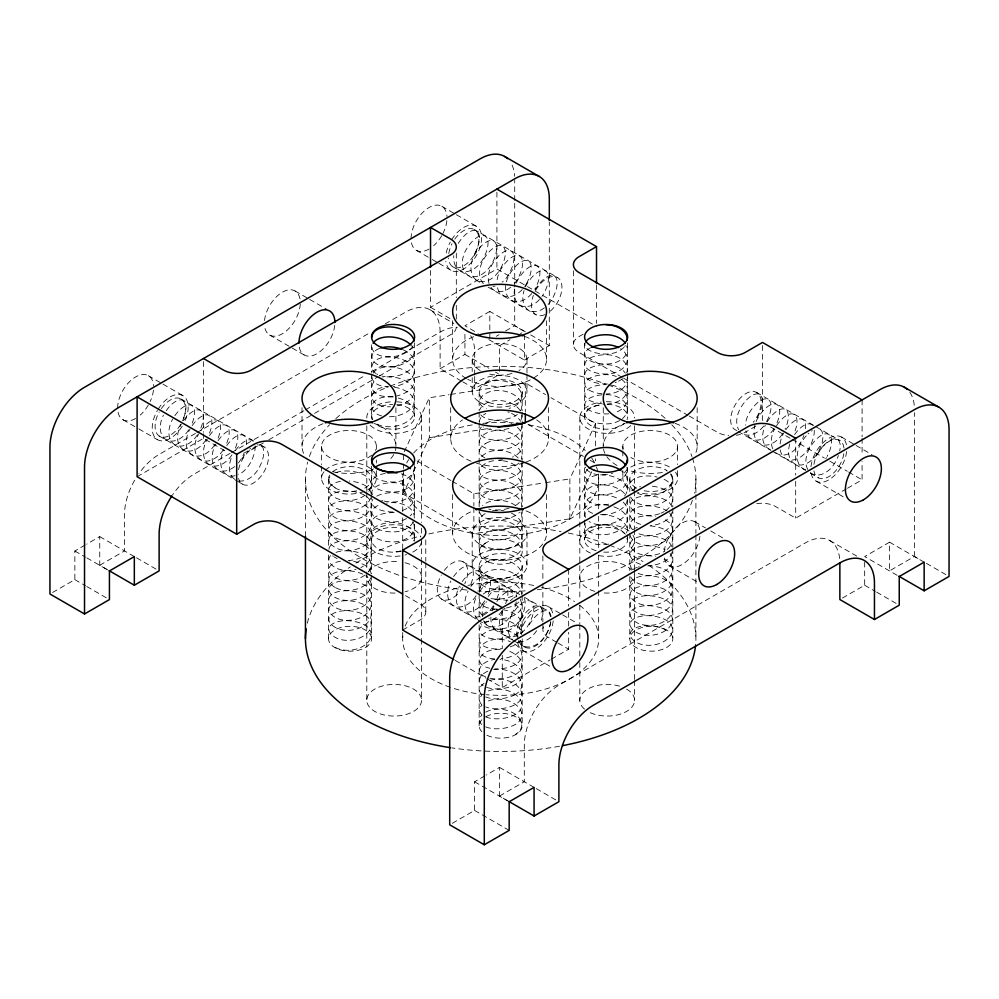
<?xml version="1.0" encoding="UTF-8"?>
<svg xmlns="http://www.w3.org/2000/svg" width="999" height="999" viewBox="0 0 999 999"><rect width="100%" height="100%" fill="white"/><g stroke="black" fill="none" stroke-linecap="round" stroke-linejoin="round"><path stroke-width="0.75" stroke-dasharray="5 3.75" d="M52.572 592.494L74.85 579.632L74.85 550.986L85.327 544.93M107.73 569.867L99.75 565.259L99.75 536.613L86.638 544.18M461.388 381.031L440.109 368.743L440.109 332.118A48.901 28.234 -60 0 0 405.532 312.15L385.339 323.813M440.109 368.743L464.922 354.42L464.922 333.316M452.322 823.288L474.6 810.426L474.6 781.78L485.089 775.724M474.687 374.975L474.687 352.085A48.901 28.234 -60 0 0 470.054 334.79M489.822 338.536L489.822 311.401L524.4 331.368L520.467 333.641M507.48 800.661L499.5 796.053L499.5 767.407L486.401 774.974M499.5 371.378L499.5 345.741L509.989 339.685M525.362 331.818L514.71 325.674L514.71 288.574M514.71 287.025L514.71 202.023M514.71 200.474L514.71 180.382M488.861 339.598L524.4 360.015L524.4 334.378M524.4 360.015L549.3 345.642L549.3 221.99M842.482 598.026L864.672 585.214L864.672 559.59M924.15 562.162L889.572 542.195L889.572 570.841L914.472 556.468L921.115 560.302M914.472 556.468L914.472 412.724M404.233 451.798L429.32 397.752L449.125 394.692M591.733 471.715L569.867 518.831L473.876 533.678L403.596 493.106L429.32 437.687L429.32 397.752M569.867 518.831L569.867 478.908L595.591 423.476L550.998 397.727M195.492 433.416L159.128 454.408A48.901 28.234 -60 0 0 138.811 473.763M196.828 432.642L369.18 333.142M137.1 476.71L203.496 438.386L223.551 449.962A19.568 11.289 0 0 0 227.597 451.76M430.532 270.442L430.532 307.305L496.915 268.968L596.515 326.473M230.07 453.384L193.719 474.375A48.901 28.234 -60 0 0 172.665 494.78M231.418 452.609L304.121 410.626M305.469 409.852L366.059 374.875M371.441 371.765L440.109 332.118A48.901 28.234 -60 0 1 457.405 327.485M489.822 311.401L464.922 325.774L478.221 333.454M263.336 442.957L251.211 449.962A19.568 11.289 0 0 1 244.867 452.41M268.731 439.847L313.174 414.185M314.523 413.411L377.834 376.848M379.183 376.074L452.272 333.741A19.568 11.289 0 0 0 456.143 325.399M99.75 565.259L124.55 550.936L124.55 514.298A48.901 28.234 -60 0 1 135.989 478.022M496.366 336.263L498.988 334.752M505.544 330.969L514.71 325.674M462.724 381.805L474.687 388.711L499.5 374.388L495.504 372.09M583.141 334.19L579.133 336.501A19.568 11.289 0 0 0 579.133 352.472L622.102 377.285M402.672 630.044L420.055 620.017A19.568 11.289 0 0 0 420.055 604.033L403.933 594.73M755.818 426.161L745.117 432.342A19.568 11.289 0 0 1 736.35 435.264M487.462 678.995L502.272 687.549L550.074 659.939M551.398 659.178L568.656 649.213L568.656 632.317M756.743 503.633A19.568 11.289 0 0 1 775.636 506.555L795.691 518.131L846.153 488.998M847.489 488.236L862.087 479.807L862.087 461.376M889.572 542.195L864.672 556.568L899.25 576.535M499.5 796.053L524.3 781.73L524.3 745.092A48.901 28.234 -60 0 1 558.891 685.202L805.281 542.944A48.901 28.234 -60 0 1 839.797 560.339M450.649 394.455L525.312 382.904L545.591 394.605M429.32 437.687L490.272 428.259M452.247 481.268L473.876 493.756L543.968 482.904M545.491 482.679L569.867 478.908M441.758 206.269L455.057 213.948M456.393 214.723L476.348 226.236M841.52 437.062L854.819 444.742M856.143 445.517L872.102 454.732M474.138 229.383L557.804 277.697M756.318 392.307L814.547 425.924M815.883 426.698L839.984 440.609M770.579 426.973L790.758 438.623M792.107 439.398L824.412 458.054M829.794 461.151L847.289 471.253M848.626 472.04L862.087 479.807M452.634 266.633L482.08 283.641M488.111 287.125L536.301 314.947M738.161 431.493L770.953 450.424M772.289 451.198L805.756 470.517M810.439 473.226L818.481 477.859M416.333 250.324L430.969 258.766M432.292 259.528L437.612 262.6M438.948 263.374L450.911 270.279M816.083 481.118L845.341 498.002M623.451 378.059L687.911 415.284M689.248 416.059L717.457 432.342A19.568 11.289 0 0 0 728.733 435.552M530.681 334.89L549.3 345.642M926.435 563.374L949.05 576.435M430.532 307.305L450.586 318.881A19.568 11.289 0 0 1 452.272 319.992M429.982 309.727L453.921 323.551M829.732 540.521L857.666 556.643M464.922 354.42L488.861 368.244M864.672 585.214L875.311 591.358M876.647 592.132L899.25 605.182M528.021 424.388L583.428 456.381M590.184 460.289L595.591 463.411L595.591 458.803M295.055 290.971L308.354 298.651M309.678 299.425L326.973 309.403M694.804 521.765L705.444 527.909M710.764 530.981L722.739 537.899M269.618 335.027L290.896 347.315M292.232 348.077L304.195 354.982M669.367 565.821L698.638 582.717M417.107 460.976L450.899 480.494M148.339 375.686L161.638 383.354M162.962 384.128L182.917 395.641M548.089 606.48L561.388 614.148M562.724 614.922L577.347 623.364M180.707 398.801L255.007 441.695M259.69 444.393L264.385 447.102M462.887 561.713L519.78 594.555M524.463 597.265L546.553 610.014M556.63 642.27L548.601 637.637A19.568 11.289 0 0 1 543.543 626.723M557.966 643.031L568.656 649.213M159.203 436.051L237.512 481.256M238.174 481.643L242.869 484.353M441.383 598.963L477.522 619.83M478.196 620.217L512.325 639.922M512.999 640.309L525.049 647.265M122.902 419.73L137.537 428.171M138.861 428.946L157.48 439.697M522.664 650.524L551.923 667.419M455.157 660.351L486.113 678.221M99.75 536.613L135.19 557.08M136.526 557.842L159.128 570.904M499.5 767.407L534.952 787.874M536.276 788.636L558.891 801.697M74.85 550.986L85.489 557.13M86.813 557.892L109.428 570.953M474.6 781.78L509.178 801.747M74.85 579.632L85.489 585.776M86.813 586.538L109.428 599.6M474.6 810.426L509.178 830.394M862.087 399.937L862.087 436.8M862.087 438.336L862.087 455.232M795.691 438.274L795.691 475.137M795.691 481.281L795.691 518.131M762.499 345.517L762.499 422.302M697.165 407.667L697.165 446.316M695.903 479.033L695.903 492.994M695.903 494.542L695.903 533.316M695.903 534.865L695.903 638.761M677.609 446.316L677.609 464.572M677.609 470.654L677.609 478.259M672.814 479.033L672.814 506.943M672.814 508.503L672.814 547.265M672.814 548.813L672.814 638.761A21.516 12.425 0 0 1 640.546 649.512A21.516 12.425 0 0 1 640.546 627.996A21.516 12.425 0 0 1 672.814 638.761M634.552 425.799L634.552 489.935M634.552 490.921L634.552 528.696A21.279 10.39 6.7 0 0 633.066 529.57M634.552 529.695L634.552 568.943M634.552 569.492L634.552 679.595M634.552 680.594L634.552 700.749M629.782 479.033L629.782 491.446M629.782 497.639L629.782 531.755M629.782 533.316L629.782 570.529M629.782 576.735L629.782 638.761M627.622 342.832L627.622 372.015M627.622 373.551L627.622 416.546M627.622 467.357L627.622 493.456M627.622 499.6L627.622 533.391M627.622 534.927L627.622 539.535M622.827 446.316L622.827 449.363M622.827 450.874L622.827 458.479M622.827 470.654L622.827 478.259M603.271 407.667L603.271 446.316A46.953 27.11 0 0 1 625.249 423.364M598.651 477.547L598.651 510.114M598.651 516.321L598.651 548.888M598.651 555.082L598.651 589.198M598.651 590.746L598.651 637.275M596.515 285.002L596.515 323.401M595.591 423.476L595.591 446.516M584.59 343.269L584.59 416.983M584.59 467.782L584.59 518.469M584.59 520.004L584.59 539.972M579.807 417.045L579.807 520.941M579.807 521.94L579.807 599.949M579.807 605.157L579.807 623.776M579.807 624.762L579.807 656.331M579.807 662.537L579.807 700.749M573.401 270.779L573.401 344.493M568.656 569.355L568.656 606.206M568.656 612.35L568.656 626.173M548.501 407.617L548.501 438.324M546.54 320.704L546.54 359.353M546.54 494.63L546.54 533.279M542.869 555.931L542.869 582.042M542.869 583.578L542.869 621.965M542.869 623.501L542.869 629.645M526.985 359.353L526.985 373.039M526.985 374.563L526.985 391.296M526.985 533.279L526.985 565.222A27.385 15.809 0 0 1 485.901 578.921A27.385 15.809 0 0 1 485.901 551.523A27.385 15.809 0 0 1 526.985 565.222M525.312 382.904L525.312 412.088M522.19 392.07L522.19 410.676M522.19 412.237L522.19 421.541M522.19 423.089L522.19 460.302M522.19 461.85L522.19 506.83M522.19 508.379L522.19 551.798M522.19 565.996L522.19 593.906M522.19 595.466L522.19 632.679M522.19 638.885L522.19 725.724M502.272 610.751L502.272 647.614M502.272 655.294L502.272 687.549M496.915 192.183L496.915 268.968M479.158 392.07L479.158 410.676M479.158 412.237L479.158 421.541M479.158 423.089L479.158 506.83M479.158 508.379L479.158 551.798M479.158 565.996L479.158 592.357M479.158 593.906L479.158 618.718M479.158 624.924L479.158 725.724M474.687 376.498L474.687 388.711M473.876 493.756L473.876 506.043M473.876 507.579L473.876 533.678M472.202 359.353L472.202 371.516M472.202 377.61L472.202 391.296M472.202 533.279L472.202 565.222M456.318 253.147L456.318 297.69M456.318 305.369L456.318 319.193M452.647 320.704L452.647 359.353M452.647 494.63L452.647 533.279M450.686 407.617L450.686 438.324M425.786 539.847L425.786 561.338M425.786 562.874L425.786 612.025M421.541 417.045L421.541 522.489M421.541 528.146L421.541 536.451M421.541 540.034L421.541 558.641M421.541 559.627L421.541 638.723M421.541 639.273L421.541 700.749A27.385 15.809 0 0 1 379.732 713.686A27.385 15.809 0 0 1 381.231 686.313A27.385 15.809 0 0 1 421.541 700.749M414.597 342.832L414.597 416.546M414.597 465.821L414.597 518.031M414.597 524.175L414.597 539.535M403.596 454.72L403.596 462.4M403.596 463.936L403.596 468.531M403.596 470.067L403.596 493.106M402.709 480.519L402.709 511.538M402.709 517.744L402.709 548.751M402.709 632.492L402.709 640.247M395.916 407.667L395.916 446.316M376.348 446.316L376.348 449.35M376.348 460.002L376.348 463.049M376.348 470.654L376.348 478.259M371.566 344.805L371.566 372.44M371.566 373.976L371.566 416.983M371.566 466.246L371.566 493.893M371.566 494.542L371.566 573.626M371.566 575.174L371.566 638.761A21.516 12.425 0 0 1 339.285 649.512A21.516 12.425 0 0 1 339.285 627.996A21.516 12.425 0 0 1 371.566 638.761M366.795 425.799L366.795 491.483M366.795 492.47L366.795 571.041M366.795 572.04L366.795 700.749M328.534 479.033L328.534 548.813M328.534 555.019L328.534 638.761M321.578 446.316L321.578 464.572M321.578 466.083L321.578 478.259M305.444 479.033L305.444 536.413M302.023 407.667L302.023 446.316M203.496 361.588L203.496 432.242M203.496 433.778L203.496 438.386M325.249 470.354A27.385 15.809 0 0 1 372.377 470.054A27.385 15.809 0 0 1 350.162 494.055A27.385 15.809 0 0 1 324.413 471.266M675.524 472.202A27.385 15.809 0 0 1 668.806 489.872A27.385 15.809 0 0 1 637.774 492.345M636.525 491.958A27.385 15.809 0 0 1 629.632 467.832A27.385 15.809 0 0 1 671.952 468.631M607.08 404.358A21.516 12.425 0 0 1 627.035 419.642M624.462 423.239A21.516 12.425 0 0 1 588.523 423.926A21.516 12.425 0 0 1 601.698 404.607M627.397 537.974A21.516 12.425 0 0 1 602.434 551.997M596.066 550.736A21.516 12.425 0 0 1 591.096 530.844A21.516 12.425 0 0 1 625.411 534.265M401.348 551.223A21.516 12.425 0 0 1 372.115 542.544A21.516 12.425 0 0 1 391.808 527.347A21.516 12.425 0 0 1 414.473 541.096M396.753 404.52A21.516 12.425 0 0 1 411.089 423.564A21.516 12.425 0 0 1 375.124 423.601M372.015 419.305A21.516 12.425 0 0 1 392.707 404.345M454.782 239.161A21.516 12.425 -60 0 1 477.485 232.779A21.516 12.425 -60 0 1 467.507 263.037A21.516 12.425 -60 0 1 448.539 258.079M448.776 253.546A21.516 12.425 -60 0 1 451.998 243.781M813.948 464.373A21.516 12.425 -60 0 1 829.37 441.208A21.516 12.425 -60 0 1 843.993 448.126M843.843 453.708A21.516 12.425 -60 0 1 828.895 476.61A21.516 12.425 -60 0 1 813.948 470.966M520.516 633.791A21.516 12.425 -60 0 1 535.464 610.876A21.516 12.425 -60 0 1 550.412 616.533M550.561 621.94A21.516 12.425 -60 0 1 535.939 645.729A21.516 12.425 -60 0 1 520.516 640.371A21.279 13.924 7.7 0 1 515.559 654.457A21.279 10.39 -6.7 0 1 501.261 658.728M161.351 408.566A21.516 12.425 -60 0 1 181.056 398.976A21.516 12.425 -60 0 1 182.605 420.841M180.707 424.413A21.516 12.425 -60 0 1 159.54 436.251A21.516 12.425 -60 0 1 159.203 411.988M524.562 336.401A46.953 27.11 0 0 1 532.792 378.521M530.232 379.895A46.953 27.11 0 0 1 467.657 379.22M466.396 378.521A46.953 27.11 0 0 1 474.625 336.401M393.743 454.458A46.953 27.11 0 0 1 389.622 459.865M372.44 469.792A46.953 27.11 0 0 1 332.442 471.678M303.621 453.334A46.953 27.11 0 0 1 324.001 423.364M373.938 423.364A46.953 27.11 0 0 1 395.342 450.561M526.023 510.876A46.953 27.11 0 0 1 534.802 551.211A46.953 27.11 0 0 1 464.385 551.211A46.953 27.11 0 0 1 473.151 510.876M662.374 472.502A46.953 27.11 0 0 1 626.748 469.792M617.02 465.484A46.953 27.11 0 0 1 606.843 456.693M604.87 453.334A46.953 27.11 0 0 1 603.533 449.138M675.187 423.364A46.953 27.11 0 0 1 695.566 453.334M371.74 455.094A27.385 15.809 0 0 1 325.874 454.807A27.385 15.809 0 0 1 344.805 430.681A27.385 15.809 0 0 1 375.424 450.412M623.251 449.063A27.385 15.809 0 0 1 654.183 430.669A27.385 15.809 0 0 1 674.7 453.409A27.385 15.809 0 0 1 630.856 457.492M480.232 370.529A27.385 15.809 0 0 1 480.232 348.176A27.385 15.809 0 0 1 518.956 348.176A27.385 15.809 0 0 1 518.956 370.529M512.037 373.439A27.385 15.809 0 0 1 487.15 373.439M536.65 419.905A48.901 28.234 0 0 1 525.412 462.312M524.05 462.774A48.901 28.234 0 0 1 476.535 463.224M471.116 461.276A48.901 28.234 0 0 1 462.537 419.905M444.318 570.404A21.516 12.425 -60 0 1 463.561 562.1A21.516 12.425 -60 0 1 464.785 583.753M462.887 587.325A21.516 12.425 -60 0 1 441.708 599.163A21.516 12.425 -60 0 1 441.383 574.912M736.95 430.507A21.516 12.425 -60 0 1 735.027 405.107A21.516 12.425 -60 0 1 758.016 393.506A21.516 12.425 -60 0 1 753.234 422.29M238.549 469.667A21.516 12.425 -60 0 1 261.975 446.091A21.516 12.425 -60 0 1 261.975 474.95A21.516 12.425 -60 0 1 238.549 478.409M535.626 290.497A21.516 12.425 -60 0 1 560.277 280.319A21.516 12.425 -60 0 1 548.626 312.45M544.805 314.66A21.516 12.425 -60 0 1 533.379 295.354M379.67 348.351A21.279 12.15 10.1 0 0 372.028 356.88A21.279 12.15 -10.1 0 0 393.082 366.633A21.279 12.15 -10.1 0 0 414.135 351.885A21.279 12.15 10.1 0 0 411.526 345.679M403.234 349.837A21.279 12.15 10.1 0 1 414.135 361.863A21.279 12.15 -10.1 0 1 403.209 373.901A21.279 12.15 -10.1 0 1 381.805 376.036M413.099 345.816A21.279 12.15 -10.1 0 1 389.797 356.88A21.279 12.15 -10.1 0 1 372.028 346.89A21.279 12.15 10.1 0 1 372.415 344.643M380.706 375.724A21.279 12.15 -10.1 0 1 379.67 375.374M377.747 374.55A21.279 12.15 -10.1 0 1 376.873 374.076M376.061 373.564A21.279 12.15 -10.1 0 1 372.028 366.845A21.279 12.15 10.1 0 1 393.082 357.105A21.279 12.15 10.1 0 1 414.135 371.84A21.279 12.15 -10.1 0 1 393.082 386.588M372.028 376.835A21.279 12.15 -10.1 0 0 387.849 386.825A21.279 12.15 10.1 0 0 372.028 396.803A21.279 12.15 -10.1 0 0 390.447 406.768M393.082 397.028A21.279 12.15 10.1 0 0 372.028 406.78A21.279 12.15 -10.1 0 0 381.805 415.959M398.326 398.027A21.279 12.15 10.1 0 1 414.135 411.763A21.279 12.15 -10.1 0 1 399.575 425.149A21.279 12.15 -10.1 0 1 376.061 423.476M394.405 387.225A21.279 12.15 10.1 0 1 414.135 401.785A21.279 12.15 -10.1 0 1 386.576 416.695M373.077 373.176A21.279 12.15 10.1 0 1 396.366 367.62A21.279 12.15 10.1 0 1 414.135 381.818A21.279 12.15 -10.1 0 1 397.028 395.891M397.028 405.869A21.279 12.15 -10.1 0 0 414.135 391.808A21.279 12.15 10.1 0 0 382.942 377.385M393.082 396.566A21.279 12.15 -10.1 0 1 372.028 386.813A21.279 12.15 10.1 0 1 376.873 379.595M372.702 419.717A21.279 12.15 -10.1 0 1 372.028 416.758M384.066 501.073A21.279 9.665 0 0 0 393.082 501.998A21.279 14.648 0 0 0 414.135 489.173A21.279 14.648 0 0 0 398.351 473.164M382.879 500.799A21.279 9.665 0 0 1 381.73 500.487M372.54 494.742A21.279 9.665 0 0 1 393.082 482.667A21.279 14.648 0 0 1 413.798 494.143A21.279 14.648 0 0 1 402.11 510.576M385.277 473.376A21.279 9.665 0 0 0 372.24 484.153A21.279 9.665 0 0 0 393.082 492.02A21.279 14.648 0 0 0 412.275 471.128M373.364 468.818A21.279 9.665 0 0 0 393.082 482.042A21.279 14.648 0 0 0 414.298 467.382M393.082 511.975A21.279 9.665 0 0 1 372.914 499.325M376.748 496.153A21.279 9.665 0 0 1 393.082 492.644A21.279 14.648 0 0 1 412 500.674A21.279 14.648 0 0 1 410.239 515.909M414.26 518.206A21.279 14.648 0 0 0 393.082 502.634A21.279 9.665 0 0 0 386.538 503.109M413.261 521.815A21.279 14.648 0 0 1 393.082 531.93A21.279 9.665 0 0 1 371.865 522.277A21.279 9.665 0 0 1 393.082 512.612A21.279 14.648 0 0 1 395.741 512.737M406.593 518.581A21.279 14.648 0 0 1 393.082 521.953A21.279 9.665 0 0 1 372.902 515.272A21.279 9.665 0 0 1 380.631 504.483M413.636 523.626A21.279 14.648 0 0 1 393.082 541.92A21.279 9.665 0 0 1 371.865 532.255A21.279 9.665 0 0 1 393.082 522.589A21.279 14.648 0 0 1 413.636 540.896M412.812 521.878A21.279 14.648 0 0 1 413.261 522.739M400.886 550.861A21.279 14.648 0 0 1 393.082 551.898M612.612 473.264A21.279 12.15 -10.1 0 1 611.338 473.638M607.429 474.463A21.279 12.15 -10.1 0 1 586.088 468.543M585.714 467.844A21.279 12.15 -10.1 0 1 585.426 467.132M624.537 496.041A21.279 12.15 -10.1 0 0 627.16 489.847A21.279 12.15 10.1 0 0 606.106 475.099A21.279 12.15 10.1 0 0 585.052 484.852A21.279 12.15 -10.1 0 0 606.106 494.605A21.279 12.15 -10.1 0 0 627.16 479.857A21.279 12.15 10.1 0 0 621.44 470.804M608.741 504.17A21.279 12.15 -10.1 0 1 585.052 494.83A21.279 12.15 10.1 0 1 602.172 484.827A21.279 12.15 10.1 0 1 625.674 495.129M587.662 469.28A21.279 12.15 10.1 0 0 585.052 474.875A21.279 12.15 -10.1 0 0 606.106 484.627A21.279 12.15 -10.1 0 0 627.16 469.88A21.279 12.15 10.1 0 0 626.773 467.532M627.16 499.825A21.279 12.15 -10.1 0 1 599.6 514.735A21.279 12.15 10.1 0 1 627.16 529.757A21.279 12.15 -10.1 0 1 626.485 532.892M592.682 513.336A21.279 12.15 -10.1 0 1 585.052 504.807A21.279 12.15 10.1 0 1 597.165 495.167A21.279 12.15 10.1 0 1 619.517 499.463M608.741 544.093A21.279 12.15 -10.1 0 1 585.052 534.752A21.279 12.15 10.1 0 1 601.523 524.75A21.279 12.15 10.1 0 1 625.137 534.29M608.741 505.444A21.279 12.15 10.1 0 0 585.052 514.797A21.279 12.15 -10.1 0 0 586.088 518.444M613.861 506.818A21.279 12.15 10.1 0 1 627.16 519.78A21.279 12.15 -10.1 0 1 606.106 534.527A21.279 12.15 -10.1 0 1 585.052 524.775A21.279 12.15 10.1 0 1 585.214 523.264M623.126 502.122A21.279 12.15 10.1 0 1 627.16 509.802A21.279 12.15 -10.1 0 1 612.587 523.176A21.279 12.15 -10.1 0 1 589.073 521.503M626.985 538.186A21.279 12.15 10.1 0 1 627.16 539.735M626.648 372.989A21.279 14.648 0 0 0 606.106 354.707A21.279 9.665 0 0 0 584.89 364.36A21.279 9.665 0 0 0 606.106 374.026A21.279 14.648 0 0 0 625.836 364.747A21.279 14.648 0 0 0 620.616 348.701M622.439 378.683A21.279 14.648 0 0 1 618.556 381.193M616.308 382.18A21.279 14.648 0 0 1 615.122 382.592M607.429 383.966A21.279 14.648 0 0 1 606.106 384.003A21.279 9.665 0 0 1 584.89 374.338A21.279 9.665 0 0 1 606.106 364.672A21.279 14.648 0 0 1 625.299 373.089M625.299 345.642A21.279 14.648 0 0 1 624.687 346.466M624.013 347.252A21.279 14.648 0 0 1 606.106 354.058A21.279 9.665 0 0 1 585.052 343.181M590.646 347.764A21.279 9.665 0 0 0 586.625 358.204A21.279 9.665 0 0 0 606.106 364.048A21.279 14.648 0 0 0 626.273 344.855M627.147 377.497A21.279 14.648 0 0 1 606.106 393.981M606.106 394.63A21.279 14.648 0 0 1 625.299 403.059A21.279 14.648 0 0 1 622.439 418.606M619.617 420.554A21.279 14.648 0 0 1 606.106 423.926A21.279 9.665 0 0 1 584.927 414.872A21.279 9.665 0 0 1 603.446 404.682M611.376 385.114A21.279 14.648 0 0 1 627.272 398.376A21.279 14.648 0 0 1 613.898 412.899M608.753 413.823A21.279 14.648 0 0 1 606.106 413.936A21.279 9.665 0 0 1 584.977 405.194A21.279 9.665 0 0 1 602.135 394.792M602.135 403.796A21.279 9.665 0 0 1 584.977 393.394A21.279 9.665 0 0 1 606.106 384.64M602.135 393.806A21.279 9.665 0 0 1 584.977 383.416A21.279 9.665 0 0 1 606.106 374.662A21.279 14.648 0 0 1 616.308 376.486M621.553 379.283A21.279 14.648 0 0 1 625.836 394.692A21.279 14.648 0 0 1 607.429 403.933M789.784 444.018A21.279 14.648 -60 0 0 796.615 464.597A21.279 14.648 -60 0 0 817.806 452.634A21.279 9.665 -60 0 0 816.932 428.846M810.289 472.602A21.279 14.648 -60 0 0 835.089 462.612A21.279 9.665 -60 0 0 838.398 455.519M807.866 469.68A21.279 14.648 -60 0 1 809.714 447.964A21.279 9.665 -60 0 1 828.421 434.278A21.279 9.665 -60 0 1 827.097 456.468M782.529 433.816A21.279 14.648 -60 0 1 762.037 444.642A21.279 14.648 -60 0 1 754.857 425.299M756.093 421.603A21.279 14.648 -60 0 1 757.854 418.032A21.279 9.665 -60 0 1 775.998 404.108A21.279 9.665 -60 0 1 776.423 424.163M818.356 452.959A21.279 9.665 -60 0 1 834.24 438.823A21.279 9.665 -60 0 1 839.722 450.911M775.711 452.647A21.279 14.648 -60 0 0 800.511 442.657A21.279 9.665 -60 0 0 803.833 435.564M772.826 448.838A21.279 14.648 -60 0 1 774.5 429.17M767.17 421.865A21.279 9.665 -60 0 1 784.927 409.203A21.279 9.665 -60 0 1 785.064 429.145M757.304 417.707A21.279 9.665 -60 0 0 759.54 394.505A21.279 9.665 -60 0 0 740.559 408.042A21.279 14.648 -60 0 0 738.723 429.757M766.595 421.528A21.279 9.665 -60 0 0 767.919 399.35A21.279 9.665 -60 0 0 749.2 413.037A21.279 14.648 -60 0 0 745.404 425.224M826.448 457.629A21.279 14.648 -60 0 1 825.748 458.766M805.718 469.717A21.279 14.648 -60 0 1 801.073 442.982A21.279 9.665 -60 0 1 807.217 434.727M780.219 449.8A21.279 14.648 -60 0 0 792.257 460.064A21.279 14.648 -60 0 0 809.153 447.652A21.279 9.665 -60 0 0 814.235 429.895M780.094 443.981A21.279 14.648 -60 0 1 783.79 432.992M763.723 425.999A21.279 14.648 -60 0 1 741.87 433.241M773.888 428.821A21.279 14.648 -60 0 1 757.679 440.097A21.279 14.648 -60 0 1 745.866 430.906M794.555 434.627A21.279 9.665 -60 0 1 812.786 425.674M808.054 433.891A21.279 9.665 -60 0 1 808.903 433.116M811.438 431.118A21.279 9.665 -60 0 1 812.274 430.581M776.535 425.736A21.279 9.665 -60 0 1 793.843 414.323A21.279 9.665 -60 0 1 793.706 434.14M785.913 429.645A21.279 9.665 -60 0 1 800.686 418.843A21.279 9.665 -60 0 1 805.144 430.944M770.254 449.488A21.279 14.648 -60 0 1 765.271 425.374M502.684 611.063A21.279 14.648 -60 0 0 505.806 635.814A21.279 14.648 -60 0 0 528.696 624.537A21.279 9.665 -60 0 0 530.944 601.336A21.279 9.665 -60 0 0 511.963 614.872A21.279 14.648 -60 0 0 512.537 639.522M518.306 640.696A21.279 14.648 -60 0 0 545.991 634.515A21.279 9.665 -60 0 0 550.824 621.715M517.045 636.675A21.279 14.648 -60 0 1 520.616 619.867A21.279 9.665 -60 0 1 538.149 605.794A21.279 9.665 -60 0 1 540.209 623.626M493.431 605.719A21.279 14.648 -60 0 1 470.829 615.621A21.279 14.648 -60 0 1 468.106 591.096M529.245 624.862A21.279 9.665 -60 0 1 542.894 611.263A21.279 9.665 -60 0 1 551.061 616.77M483.728 620.741A21.279 14.648 -60 0 0 511.413 614.56A21.279 9.665 -60 0 0 516.246 601.748M482.467 616.72A21.279 14.648 -60 0 1 485.402 601.073M479.52 591.558A21.279 9.665 -60 0 1 496.366 581.381A21.279 9.665 -60 0 1 495.966 601.048M453.596 576.598A21.279 9.665 -60 0 1 470.691 566.558A21.279 9.665 -60 0 1 469.455 587.275M462.237 581.58A21.279 9.665 -60 0 1 479.333 571.553A21.279 9.665 -60 0 1 478.096 592.257M536.65 630.669A21.279 14.648 -60 0 1 517.532 641.82M490.884 617.095A21.279 14.648 -60 0 0 501.186 631.955A21.279 14.648 -60 0 0 520.054 619.555A21.279 9.665 -60 0 0 524.05 598.126M492.032 610.938A21.279 14.648 -60 0 1 494.043 606.068M502.072 610.701A21.279 14.648 -60 0 1 482.967 621.865M477.959 619.555A21.279 14.648 -60 0 1 476.76 596.091M476.136 595.729A21.279 14.648 -60 0 1 453.546 605.644A21.279 14.648 -60 0 1 450.824 581.118M484.79 600.724A21.279 14.648 -60 0 1 462.187 610.639A21.279 14.648 -60 0 1 459.465 586.113M510.302 600.811A21.279 9.665 -60 0 1 512.849 598.626M513.686 598.026A21.279 9.665 -60 0 1 516.945 596.303M488.174 596.553A21.279 9.665 -60 0 1 504.47 586.101A21.279 9.665 -60 0 1 505.631 603.658M470.879 586.575A21.279 9.665 -60 0 1 487.974 576.548A21.279 9.665 -60 0 1 486.75 597.252M496.815 601.548A21.279 9.665 -60 0 1 516.483 596.815M238.286 462.962A21.279 14.648 -60 0 0 241.333 458.628A21.279 9.665 -60 0 0 244.193 452.722M234.653 466.558A21.279 14.648 -60 0 1 215.222 467.282A21.279 14.648 -60 0 1 215.959 443.981M238.811 480.906A21.279 14.648 -60 0 0 258.616 468.606A21.279 9.665 -60 0 0 257.03 444.917M234.54 479.158A21.279 14.648 -60 0 1 232.605 455.132M235.377 450.599A21.279 9.665 -60 0 1 253.958 442.195M255.045 445.866A21.279 9.665 -60 0 1 249.975 463.623A21.279 14.648 -60 0 1 238.237 474.687M206.056 439.797A21.279 14.648 -60 0 1 183.067 449.475A21.279 14.648 -60 0 1 181.381 424.013M241.883 458.941A21.279 9.665 -60 0 1 248.027 450.699M249.713 449.075A21.279 9.665 -60 0 1 250.562 448.351M223.351 449.787A21.279 14.648 -60 0 1 200.349 459.453A21.279 14.648 -60 0 1 198.664 434.003M192.158 425.649A21.279 9.665 -60 0 1 208.991 415.459A21.279 9.665 -60 0 1 208.591 435.139M166.221 410.676A21.279 9.665 -60 0 1 183.317 400.649A21.279 9.665 -60 0 1 182.093 421.353M174.862 415.671A21.279 9.665 -60 0 1 191.708 405.482A21.279 9.665 -60 0 1 191.308 425.162M235.127 475.724A21.279 14.648 -60 0 1 223.963 450.137M231.993 454.77A21.279 14.648 -60 0 1 209.003 464.448A21.279 14.648 -60 0 1 207.317 438.986M214.698 444.792A21.279 14.648 -60 0 1 191.708 454.47A21.279 14.648 -60 0 1 190.022 429.008M188.774 429.82A21.279 14.648 -60 0 1 166.171 439.735A21.279 14.648 -60 0 1 163.449 415.209M197.415 434.815A21.279 14.648 -60 0 1 174.425 444.48A21.279 14.648 -60 0 1 172.74 419.031M218.082 440.621A21.279 9.665 -60 0 1 235.19 430.594A21.279 9.665 -60 0 1 233.953 451.298M226.736 445.616A21.279 9.665 -60 0 1 241.159 434.802A21.279 9.665 -60 0 1 246.166 445.816M200.799 430.644A21.279 9.665 -60 0 1 217.894 420.616A21.279 9.665 -60 0 1 216.658 441.321M183.516 420.654A21.279 9.665 -60 0 1 200.612 410.626A21.279 9.665 -60 0 1 199.375 431.343M209.44 435.626A21.279 9.665 -60 0 1 226.286 425.437A21.279 9.665 -60 0 1 225.886 445.117M531.718 293.556A21.279 14.648 -60 0 1 513.573 301.186A21.279 14.648 -60 0 1 505.681 285.552M506.381 281.843A21.279 14.648 -60 0 1 509.39 274.575A21.279 9.665 -60 0 1 528.359 261.026A21.279 9.665 -60 0 1 526.123 284.228M548.139 304.508A21.279 14.648 -60 0 0 552.047 299.2A21.279 9.665 -60 0 0 554.283 275.999A21.279 9.665 -60 0 0 535.314 289.535M544.38 307.892A21.279 14.648 -60 0 1 527.247 309.19A21.279 14.648 -60 0 1 524.025 290.584M525.449 286.913A21.279 14.648 -60 0 1 526.673 284.553A21.279 9.665 -60 0 1 545.641 271.004A21.279 9.665 -60 0 1 543.406 294.218A21.279 14.648 -60 0 1 541.97 296.453M514.423 283.566A21.279 14.648 -60 0 0 517.47 279.233A21.279 9.665 -60 0 0 519.717 256.031A21.279 9.665 -60 0 0 500.736 269.58A21.279 14.648 -60 0 0 496.94 281.768M510.789 287.175A21.279 14.648 -60 0 1 490.771 287.125M489.035 283.491A21.279 14.648 -60 0 1 492.095 264.585A21.279 9.665 -60 0 1 511.063 251.049A21.279 9.665 -60 0 1 508.828 274.25A21.279 14.648 -60 0 1 502.147 282.18M458.204 243.481A21.279 9.665 -60 0 1 476.748 231.244A21.279 9.665 -60 0 1 474.25 254.283M539.497 299.525A21.279 14.648 -60 0 1 520.916 305.682A21.279 14.648 -60 0 1 514.735 288.074M516.271 283.129A21.279 14.648 -60 0 1 518.031 279.558A21.279 9.665 -60 0 1 537 266.021A21.279 9.665 -60 0 1 534.765 289.223M526.111 284.228A21.279 14.648 -60 0 1 524.675 286.463M522.215 289.535A21.279 14.648 -60 0 1 497.177 286.388M495.017 286.089A21.279 14.648 -60 0 1 492.957 286.551M483.341 283.604A21.279 14.648 -60 0 1 483.454 259.603A21.279 9.665 -60 0 1 502.422 246.054A21.279 9.665 -60 0 1 500.187 269.255A21.279 14.648 -60 0 1 476.885 280.307A21.279 14.648 -60 0 1 474.812 254.608A21.279 9.665 -60 0 1 493.781 241.059A21.279 9.665 -60 0 1 491.545 264.273A21.279 14.648 -60 0 1 468.244 275.312A21.279 14.648 -60 0 1 466.171 249.613A21.279 9.665 -60 0 1 485.139 236.076A21.279 9.665 -60 0 1 482.904 259.278A21.279 14.648 -60 0 1 463.548 271.641A21.279 14.648 -60 0 1 453.821 255.607M909.839 392.345A48.901 28.234 -60 0 1 914.397 407.055M517.432 637.512A25.425 14.685 -60 0 1 534.777 608.091A25.425 14.685 -60 0 1 553.196 615.496M553.196 620.916A25.425 14.685 -60 0 1 535.377 649.263A25.425 14.685 -60 0 1 517.544 641.495M664.26 551.373A25.425 14.685 -60 0 1 682.092 523.026A25.425 14.685 -60 0 1 699.912 530.794M699.912 536.213A25.425 14.685 -60 0 1 682.092 564.56A25.425 14.685 -60 0 1 664.26 556.793M810.976 466.67A25.425 14.685 -60 0 1 828.795 438.324A25.425 14.685 -60 0 1 846.628 446.091M846.628 451.511A25.425 14.685 -60 0 1 828.795 479.857A25.425 14.685 -60 0 1 810.976 472.09M512.087 165.072A48.901 28.234 -60 0 1 514.647 176.261M117.632 408.091A25.425 14.685 -60 0 1 135.04 377.285A25.425 14.685 -60 0 1 153.559 385.989M153.446 390.122A25.425 14.685 -60 0 1 150.175 401.511M148.339 405.045A25.425 14.685 -60 0 1 140.272 415.072M135.614 418.469A25.425 14.685 -60 0 1 117.795 410.701M158.167 409.19A25.425 14.685 -60 0 1 182.58 395.467A25.425 14.685 -60 0 1 184.178 422.677M182.243 426.148A25.425 14.685 -60 0 1 157.155 439.498A25.425 14.685 -60 0 1 157.48 410.327M264.51 320.579A25.425 14.685 -60 0 1 282.33 292.232A25.425 14.685 -60 0 1 300.162 300M300.274 303.996A25.425 14.685 -60 0 1 282.929 333.416A25.425 14.685 -60 0 1 264.51 325.999M334.74 325.387A25.425 14.685 -60 0 1 316.321 354.058A25.425 14.685 -60 0 1 298.976 344.68M411.064 238.674A25.425 14.685 -60 0 1 428.459 207.879A25.425 14.685 -60 0 1 446.99 216.583M446.878 220.717A25.425 14.685 -60 0 1 443.019 233.291M441.758 235.639A25.425 14.685 -60 0 1 433.703 245.667M429.046 249.063A25.425 14.685 -60 0 1 411.213 241.296M451.598 239.785A25.425 14.685 -60 0 1 479.12 228.771A25.425 14.685 -60 0 1 469.48 264.51A25.425 14.685 -60 0 1 445.804 261.263M446.253 252.909A25.425 14.685 -60 0 1 450.274 242.07M579.657 605.257A98.002 56.581 0 0 1 584.64 667.944A98.002 56.581 0 0 1 486.363 694.73M484.84 694.592A98.002 56.581 0 0 1 451.685 687.762M450.349 687.312A98.002 56.581 0 0 1 403.159 633.141M405.144 626.136A98.002 56.581 0 0 1 460.801 587.075M467.957 585.426A98.002 56.581 0 0 1 534.353 585.626M541.47 587.312A98.002 56.581 0 0 1 574.525 601.56M648.838 565.359A195.23 112.712 0 0 1 695.516 645.841M559.54 746.228A195.23 112.712 0 0 1 452.122 747.926M307.305 623.226A195.23 112.712 0 0 1 350.249 566.908M355.981 563.086A195.23 112.712 0 0 1 420.342 536.026M428.808 533.966A195.23 112.712 0 0 1 561.001 531.555M568.244 533.016A195.23 112.712 0 0 1 608.229 544.692M609.677 545.254A195.23 112.712 0 0 1 642.994 561.6M634.228 574.787A27.385 15.809 0 0 1 602.897 592.882M594.755 591.358A27.385 15.809 0 0 1 587.824 566.083A27.385 15.809 0 0 1 631.58 570.092M405.045 562.749A27.385 15.809 0 0 1 421.553 577.272A27.385 15.809 0 0 1 405.045 591.783M395.03 593.069A27.385 15.809 0 0 1 366.908 575.774M368.394 571.915A27.385 15.809 0 0 1 400.137 561.838M626.548 689.073A27.385 15.809 0 0 1 627.147 711.076A27.385 15.809 0 0 1 589.073 712.112M584.527 709.14A27.385 15.809 0 0 1 587.225 689.422A27.385 15.809 0 0 1 621.128 686.638M485.951 716.67A21.516 12.425 0 0 1 516.046 717.032A21.516 12.425 0 0 1 516.046 734.415A21.516 12.425 0 0 1 485.951 734.777M481.818 731.705A21.516 12.425 0 0 1 481.818 719.742M692.444 457.917A195.23 112.712 0 0 1 694.367 493.169M692.444 500.162A195.23 112.712 0 0 1 537.262 589.747M525.149 590.859A195.23 112.712 0 0 1 477.734 590.971M467.107 590.072A195.23 112.712 0 0 1 307.667 462.1M309.378 456.531A195.23 112.712 0 0 1 329.595 424.737M335.839 418.643A195.23 112.712 0 0 1 388.773 386.675M390.222 386.101A195.23 112.712 0 0 1 605.282 383.866M608.229 384.965A195.23 112.712 0 0 1 665.509 418.643M671.753 424.737A195.23 112.712 0 0 1 691.97 456.531M598.289 474.001A98.002 56.581 0 0 1 500.174 535.614A98.002 56.581 0 0 1 403.159 473.426M406.705 462.974A98.002 56.581 0 0 1 408.641 459.59M413.586 453.084A98.002 56.581 0 0 1 473.813 424.625M482.804 423.401A98.002 56.581 0 0 1 513.461 422.939M528.508 424.787A98.002 56.581 0 0 1 585.289 450.487M591.608 457.929A98.002 56.581 0 0 1 594.929 463.536M596.428 466.983A98.002 56.581 0 0 1 597.552 470.467M630.756 425.586A27.385 15.809 0 0 1 585.027 426.835A27.385 15.809 0 0 1 601.211 402.11M606.318 401.735A27.385 15.809 0 0 1 634.552 418.044M396.74 401.798A27.385 15.809 0 0 1 416.82 426.436A27.385 15.809 0 0 1 369.767 424.725M366.795 418.044A27.385 15.809 0 0 1 393.306 401.735M421.428 542.02A27.385 15.809 0 0 1 410.951 553.021M406.605 554.62A27.385 15.809 0 0 1 405.045 555.044M400.137 555.956A27.385 15.809 0 0 1 367.445 543.98A27.385 15.809 0 0 1 388.186 525.099A27.385 15.809 0 0 1 420.891 537.075M632.954 535.177A27.385 15.809 0 0 1 626.548 551.71A27.385 15.809 0 0 1 597.902 555.407M590.397 553.021A27.385 15.809 0 0 1 588.436 529.008A27.385 15.809 0 0 1 629.832 531.643M670.766 473.751A21.516 12.425 0 0 1 666.982 487.537A21.516 12.425 0 0 1 643.381 490.584M636.575 488.086A21.516 12.425 0 0 1 636.088 470.254A21.516 12.425 0 0 1 666.982 470.529M332.642 471.728A21.516 12.425 0 0 1 364.785 469.98A21.516 12.425 0 0 1 363.761 488.611M356.693 490.846A21.516 12.425 0 0 1 334.84 487.824A21.516 12.425 0 0 1 329.583 475.199M335.164 647.34A21.279 13.924 -7.7 0 0 365.047 644.917A21.279 13.924 -7.7 0 0 364.935 625.174A21.279 10.39 6.7 0 0 335.052 622.602A21.279 10.39 6.7 0 0 335.164 637.374A21.279 13.924 -7.7 0 0 365.047 634.939A21.279 13.924 -7.7 0 0 364.935 615.184A21.279 10.39 6.7 0 0 335.052 612.624A21.279 10.39 6.7 0 0 335.164 627.384A21.279 13.924 -7.7 0 0 365.047 624.962A21.279 13.924 -7.7 0 0 364.935 605.207A21.279 10.39 6.7 0 0 335.052 602.647A21.279 10.39 6.7 0 0 335.164 617.407A21.279 13.924 -7.7 0 0 365.047 614.972A21.279 13.924 -7.7 0 0 364.935 595.229A21.279 10.39 6.7 0 0 335.052 592.657A21.279 10.39 6.7 0 0 335.164 607.429A21.279 13.924 -7.7 0 0 365.047 604.994A21.279 13.924 -7.7 0 0 364.935 585.239A21.279 10.39 6.7 0 0 335.052 582.679A21.279 10.39 6.7 0 0 335.164 597.452A21.279 13.924 -7.7 0 0 364.573 595.354A21.279 13.924 -7.7 0 0 365.846 575.836M335.164 587.462A21.279 10.39 6.7 0 1 335.052 572.702A21.279 10.39 6.7 0 1 364.935 575.262M330.619 555.594A21.279 10.39 6.7 0 0 335.164 567.507A21.279 13.924 -7.7 0 0 356.019 569.343M336.014 552.372A21.279 10.39 6.7 0 1 364.935 555.294A21.279 13.924 -7.7 0 1 368.281 572.015M370.691 577.734A21.279 13.924 -7.7 0 1 356.044 589.285A21.279 13.924 -7.7 0 1 335.164 587.462M371.066 573.351A21.279 13.924 -7.7 0 0 364.935 565.284A21.279 10.39 6.7 0 0 349.313 560.889M365.047 575.049A21.279 13.924 -7.7 0 1 335.164 577.472A21.279 10.39 6.7 0 1 340.384 561.251M364.935 545.317A21.279 13.924 -7.7 0 1 360.876 567.557M364.935 495.404A21.279 10.39 6.7 0 0 335.052 492.844A21.279 10.39 6.7 0 0 335.164 507.617A21.279 13.924 -7.7 0 0 356.044 509.44A21.279 13.924 -7.7 0 0 370.691 497.889M335.164 487.649A21.279 10.39 6.7 0 1 330.619 475.749M336.014 472.527A21.279 10.39 6.7 0 1 364.935 475.449A21.279 13.924 -7.7 0 1 368.281 492.17M371.066 493.494A21.279 13.924 -7.7 0 0 364.935 485.439A21.279 10.39 6.7 0 0 349.313 481.043M365.047 495.204A21.279 13.924 -7.7 0 1 335.164 497.627A21.279 10.39 6.7 0 1 340.384 481.406M365.846 495.979A21.279 13.924 -7.7 0 1 364.573 515.509A21.279 13.924 -7.7 0 1 335.164 517.594A21.279 10.39 6.7 0 1 335.052 502.834A21.279 10.39 6.7 0 1 364.935 505.394A21.279 13.924 -7.7 0 1 365.047 525.149A21.279 13.924 -7.7 0 1 335.164 527.572A21.279 10.39 6.7 0 1 335.052 512.812A21.279 10.39 6.7 0 1 364.935 515.372A21.279 13.924 -7.7 0 1 365.047 535.127A21.279 13.924 -7.7 0 1 335.164 537.549A21.279 10.39 6.7 0 1 335.052 522.789A21.279 10.39 6.7 0 1 364.935 525.349A21.279 13.924 -7.7 0 1 365.047 545.104A21.279 13.924 -7.7 0 1 335.164 547.527A21.279 10.39 6.7 0 1 335.052 532.779A21.279 10.39 6.7 0 1 364.935 535.327A21.279 13.924 -7.7 0 1 369.193 550.836A21.279 13.924 -7.7 0 1 348.139 560.476M334.253 556.967A21.279 10.39 6.7 0 0 335.164 557.517A21.279 13.924 -7.7 0 0 337.163 558.503M333.404 556.393A21.279 10.39 6.7 0 1 332.617 555.794M328.933 549.288A21.279 10.39 6.7 0 1 342.17 541.046A21.279 10.39 6.7 0 1 364.935 545.317M485.676 726.885A21.279 10.39 -6.7 0 0 515.559 724.337A21.279 13.924 7.7 0 0 515.684 704.582A21.279 13.924 7.7 0 0 485.789 702.147M481.805 724.575A21.279 10.39 -6.7 0 1 481.893 715.097M485.676 716.907A21.279 10.39 -6.7 0 0 515.559 714.347A21.279 13.924 7.7 0 0 516.133 694.942A21.279 13.924 7.7 0 0 486.763 691.645M481.805 714.597A21.279 10.39 -6.7 0 1 481.893 705.119M515.559 694.392A21.279 10.39 -6.7 0 1 485.676 696.952M481.805 694.63A21.279 10.39 -6.7 0 1 484.877 682.742M489.985 680.394A21.279 13.924 7.7 0 1 517.42 686.063A21.279 13.924 7.7 0 1 515.559 704.37A21.279 10.39 -6.7 0 1 485.676 706.93M481.805 704.62A21.279 10.39 -6.7 0 1 481.893 695.142M485.789 712.137A21.279 13.924 7.7 0 1 515.684 714.56A21.279 13.924 7.7 0 1 515.559 734.302M493.593 669.58A21.279 13.924 7.7 0 1 518.556 677.247A21.279 13.924 7.7 0 1 515.559 694.38M487.787 671.216A21.279 13.924 7.7 0 0 485.789 672.202A21.279 10.39 -6.7 0 0 483.154 685.664M486.638 687.337A21.279 10.39 -6.7 0 0 515.559 684.415A21.279 13.924 7.7 0 0 520.092 669.33A21.279 13.924 7.7 0 0 500.087 659.315M489.847 678.234A21.279 10.39 -6.7 0 0 515.559 674.425A21.279 13.924 7.7 0 0 507.904 650.774M485.676 676.985A21.279 10.39 -6.7 0 1 485.789 662.225A21.279 13.924 7.7 0 1 494.855 659.44M494.705 658.89A21.279 10.39 -6.7 0 1 485.789 642.257A21.279 13.924 7.7 0 1 510.339 641.683M500.087 649.325A21.279 13.924 7.7 0 0 485.789 652.247A21.279 10.39 -6.7 0 0 489.847 668.244M514.71 644.005A21.279 13.924 7.7 0 1 515.559 664.435A21.279 10.39 -6.7 0 1 494.705 668.868M518.206 636.937A21.279 13.924 7.7 0 0 485.789 632.28A21.279 10.39 -6.7 0 0 481.53 644.467A21.279 10.39 -6.7 0 0 502.584 648.601M506.493 607.966A21.279 10.39 -6.7 0 0 515.559 604.557A21.279 13.924 7.7 0 0 520.029 600.586M505.207 608.241A21.279 10.39 -6.7 0 1 503.908 608.478M497.29 609.053A21.279 10.39 -6.7 0 1 480.831 596.615M483.254 594.08A21.279 10.39 -6.7 0 1 485.789 592.357A21.279 13.924 7.7 0 1 516.583 595.504M491.008 598.601A21.279 10.39 -6.7 0 0 515.559 594.58A21.279 13.924 7.7 0 0 515.684 574.825A21.279 13.924 7.7 0 0 485.789 572.402A21.279 10.39 -6.7 0 0 485.676 587.15A21.279 10.39 -6.7 0 0 515.559 584.602A21.279 13.924 7.7 0 0 515.684 564.847A21.279 13.924 7.7 0 0 485.789 562.412A21.279 10.39 -6.7 0 0 485.676 577.172A21.279 10.39 -6.7 0 0 515.559 574.612M479.795 591.895A21.279 10.39 -6.7 0 1 485.789 582.367A21.279 13.924 7.7 0 1 508.553 581.118A21.279 13.924 7.7 0 1 521.79 594.742M520.929 599.013A21.279 13.924 7.7 0 1 520.516 599.812M520.591 600.337A21.279 13.924 7.7 0 1 515.559 614.535A21.279 10.39 -6.7 0 1 488.736 618.094M483.154 615.796A21.279 10.39 -6.7 0 1 485.789 602.335A21.279 13.924 7.7 0 1 486.763 601.823M510.202 646.852A21.279 10.39 -6.7 0 0 515.559 644.48A21.279 13.924 7.7 0 0 520.029 640.509M502.734 609.677A21.279 13.924 7.7 0 1 520.579 620.279A21.279 13.924 7.7 0 1 515.559 634.502A21.279 10.39 -6.7 0 1 485.676 637.062A21.279 10.39 -6.7 0 1 485.789 622.29A21.279 13.924 7.7 0 1 508.553 621.053A21.279 13.924 7.7 0 1 521.79 634.665M494.855 609.527A21.279 13.924 7.7 0 0 485.789 612.325A21.279 10.39 -6.7 0 0 480.082 617.906M496.141 609.415A21.279 13.924 7.7 0 1 497.452 609.353M514.71 604.083A21.279 13.924 7.7 0 1 515.559 624.512A21.279 10.39 -6.7 0 1 480.357 623.064M494.855 599.55A21.279 13.924 7.7 0 1 507.904 600.874M666.196 630.157A21.279 10.39 6.7 0 0 636.301 627.597A21.279 10.39 6.7 0 0 636.413 642.357A21.279 13.924 -7.7 0 0 666.308 639.922A21.279 13.924 -7.7 0 0 666.196 620.179A21.279 10.39 6.7 0 0 636.301 617.619A21.279 10.39 6.7 0 0 636.413 632.379A21.279 13.924 -7.7 0 0 666.308 629.944A21.279 13.924 -7.7 0 0 666.196 610.202A21.279 10.39 6.7 0 0 636.301 607.629A21.279 10.39 6.7 0 0 636.413 622.402A21.279 13.924 -7.7 0 0 666.308 619.967A21.279 13.924 -7.7 0 0 666.196 600.212A21.279 10.39 6.7 0 0 636.301 597.652A21.279 10.39 6.7 0 0 636.413 612.412A21.279 13.924 -7.7 0 0 666.308 609.989A21.279 13.924 -7.7 0 0 666.196 590.234A21.279 10.39 6.7 0 0 636.301 587.674A21.279 10.39 6.7 0 0 636.413 602.434A21.279 13.924 -7.7 0 0 666.308 599.999A21.279 13.924 -7.7 0 0 666.196 580.257A21.279 10.39 6.7 0 0 636.301 577.684A21.279 10.39 6.7 0 0 636.413 592.457M636.413 592.444A21.279 13.924 -7.7 0 0 666.308 590.022A21.279 13.924 -7.7 0 0 666.196 570.279A21.279 10.39 6.7 0 0 646.615 565.784M670.079 553.533A21.279 13.924 -7.7 0 1 663.798 571.678A21.279 13.924 -7.7 0 1 636.413 572.489A21.279 10.39 6.7 0 1 635.501 571.94M630.706 576.885A21.279 10.39 6.7 0 0 636.413 582.479A21.279 13.924 -7.7 0 0 666.308 580.044A21.279 13.924 -7.7 0 0 666.196 560.289A21.279 10.39 6.7 0 0 661.987 558.329M633.066 569.505A21.279 10.39 6.7 0 1 634.552 568.543M635.389 568.106A21.279 10.39 6.7 0 1 637.262 567.345M638.286 567.007A21.279 10.39 6.7 0 1 639.36 566.72M632.517 569.517A21.279 10.39 6.7 0 1 634.552 558.553A21.279 10.39 6.7 0 1 655.831 556.605M672.177 511.975A21.279 13.924 -7.7 0 1 650.711 525.499M640.621 524.375A21.279 13.924 -7.7 0 1 636.413 522.577A21.279 10.39 6.7 0 1 636.301 507.817A21.279 10.39 6.7 0 1 666.196 510.377A21.279 13.924 -7.7 0 1 667.095 510.951M671.89 506.768A21.279 13.924 -7.7 0 0 666.196 500.399A21.279 10.39 6.7 0 0 636.301 497.839A21.279 10.39 6.7 0 0 636.413 512.612A21.279 13.924 -7.7 0 0 659.765 513.648M665.334 510.851A21.279 13.924 -7.7 0 0 666.196 490.422A21.279 10.39 6.7 0 0 649.238 485.964M664.323 511.5A21.279 13.924 -7.7 0 1 660.963 513.174M670.654 474.438A21.279 13.924 -7.7 0 1 663.798 491.833A21.279 13.924 -7.7 0 1 637.387 493.156M666.196 470.467A21.279 13.924 -7.7 0 1 667.095 471.029M630.706 497.04A21.279 10.39 6.7 0 0 636.413 502.622A21.279 13.924 -7.7 0 0 666.308 500.187A21.279 13.924 -7.7 0 0 666.196 480.444A21.279 10.39 6.7 0 0 661.987 478.484M631.88 490.721A21.279 10.39 6.7 0 1 640.471 486.613M633.166 490.297A21.279 10.39 6.7 0 1 634.552 478.708A21.279 10.39 6.7 0 1 657.117 477.023M669.442 512.887A21.279 13.924 -7.7 0 1 664.323 531.456A21.279 13.924 -7.7 0 1 636.413 532.567M672.177 551.91A21.279 13.924 -7.7 0 1 649.387 565.471M640.621 564.298A21.279 13.924 -7.7 0 1 636.413 562.499A21.279 10.39 6.7 0 1 635.839 547.939A21.279 10.39 6.7 0 1 665.222 549.775M671.89 546.703A21.279 13.924 -7.7 0 0 666.196 540.334A21.279 10.39 6.7 0 0 636.301 537.762A21.279 10.39 6.7 0 0 636.413 552.534A21.279 13.924 -7.7 0 0 662.125 552.584M667.207 549.388A21.279 13.924 -7.7 0 0 666.196 530.344A21.279 10.39 6.7 0 0 647.926 525.849M664.323 551.423A21.279 13.924 -7.7 0 1 663.249 552.022M630.282 535.626A21.279 10.39 6.7 0 0 636.413 542.544A21.279 13.924 -7.7 0 0 666.308 540.122A21.279 13.924 -7.7 0 0 666.196 520.367A21.279 10.39 6.7 0 0 661.987 518.406M635.389 528.184A21.279 10.39 6.7 0 1 637.262 527.422M632.517 529.595A21.279 10.39 6.7 0 1 634.552 518.631A21.279 10.39 6.7 0 1 655.831 516.683M520.991 512.112A21.279 13.924 7.7 0 1 515.559 525.449A21.279 10.39 -6.7 0 1 485.676 528.009A21.279 10.39 -6.7 0 1 485.789 513.249M515.684 505.694A21.279 13.924 7.7 0 0 485.789 503.271A21.279 10.39 -6.7 0 0 482.529 505.606M511.5 513.199A21.279 13.924 7.7 0 1 515.559 535.427A21.279 10.39 -6.7 0 1 485.676 537.999A21.279 10.39 -6.7 0 1 485.789 523.226A21.279 13.924 7.7 0 1 515.684 525.661A21.279 13.924 7.7 0 1 515.559 545.404A21.279 10.39 -6.7 0 1 485.676 547.976A21.279 10.39 -6.7 0 1 485.789 533.204A21.279 13.924 7.7 0 1 515.684 535.639A21.279 13.924 7.7 0 1 515.559 555.394A21.279 10.39 -6.7 0 1 485.676 557.954A21.279 10.39 -6.7 0 1 485.789 543.194M492.357 510.851A21.279 13.924 7.7 0 1 504.058 510.826M479.632 512.15A21.279 10.39 -6.7 0 0 493.419 519.805A21.279 10.39 -6.7 0 0 515.559 515.472A21.279 13.924 7.7 0 0 519.455 512.25M521.69 507.405A21.279 13.924 7.7 0 0 509.765 492.482A21.279 13.924 7.7 0 0 485.789 493.294A21.279 10.39 -6.7 0 0 481.805 505.731M515.559 505.482A21.279 13.924 7.7 0 0 515.684 485.739A21.279 13.924 7.7 0 0 485.789 483.316A21.279 10.39 -6.7 0 0 485.676 498.064A21.279 10.39 -6.7 0 0 515.559 495.516A21.279 13.924 7.7 0 0 515.684 475.749A21.279 13.924 7.7 0 0 485.789 473.326A21.279 10.39 -6.7 0 0 485.676 488.086A21.279 10.39 -6.7 0 0 515.559 485.526M502.734 460.701A21.279 13.924 7.7 0 1 520.579 471.303A21.279 13.924 7.7 0 1 515.559 485.526M493.593 460.726A21.279 13.924 7.7 0 0 485.789 463.349A21.279 10.39 -6.7 0 0 485.676 478.109A21.279 10.39 -6.7 0 0 515.559 475.549A21.279 13.924 7.7 0 0 521.316 463.086M498.763 460.377A21.279 13.924 7.7 0 1 501.411 460.539M508.991 508.241A21.279 10.39 -6.7 0 1 492.207 509.69M491.008 509.515A21.279 10.39 -6.7 0 1 488.736 509.04M521.79 425.811A21.279 13.924 7.7 0 1 515.559 435.614A21.279 10.39 -6.7 0 1 488.723 439.173A21.279 10.39 -6.7 0 1 481.318 427.035M507.904 411.975A21.279 13.924 7.7 0 1 509.14 412.4M511.5 413.386A21.279 13.924 7.7 0 1 520.591 421.416M521.715 414.947A21.279 13.924 7.7 0 1 519.455 422.415M520.104 410.577A21.279 13.924 7.7 0 0 485.789 403.459A21.279 10.39 -6.7 0 0 479.832 409.702M485.789 383.504A21.279 13.924 7.7 0 1 515.684 385.926A21.279 13.924 7.7 0 1 515.559 405.669A21.279 10.39 -6.7 0 1 508.991 408.429M480.769 414.797A21.279 10.39 -6.7 0 0 515.559 415.659A21.279 13.924 7.7 0 0 517.32 414.485M508.991 428.396A21.279 10.39 -6.7 0 1 483.154 426.898M479.632 422.315A21.279 10.39 -6.7 0 1 485.789 413.436M520.516 410.914A21.279 13.924 7.7 0 0 512.075 393.706A21.279 13.924 7.7 0 0 485.789 393.481A21.279 10.39 -6.7 0 0 486.638 408.603M517.432 427.31A21.279 13.924 7.7 0 1 515.559 445.604A21.279 10.39 -6.7 0 1 485.676 448.164A21.279 10.39 -6.7 0 1 485.789 433.391A21.279 13.924 7.7 0 1 515.684 435.826A21.279 13.924 7.7 0 1 515.559 455.581A21.279 10.39 -6.7 0 1 512.487 457.092M485.789 423.426A21.279 13.924 7.7 0 1 511.5 423.364M518.206 458.029A21.279 13.924 7.7 0 0 485.789 453.371A21.279 10.39 -6.7 0 0 480.419 458.291M485.789 443.381A21.279 13.924 7.7 0 1 510.939 443.069A21.279 13.924 7.7 0 1 521.266 459.19M518.818 463.049A21.279 13.924 7.7 0 1 515.559 465.559A21.279 10.39 -6.7 0 1 494.68 469.992A21.279 10.39 -6.7 0 1 480.032 463.499M502.584 459.702A21.279 10.39 -6.7 0 1 498.613 460.039M484.765 457.742A21.279 10.39 -6.7 0 1 485.789 443.381M480.232 402.472A27.385 15.809 0 0 0 526.048 395.392A27.385 15.809 0 0 0 492.507 376.024A27.385 15.809 0 0 0 480.232 402.472M480.232 544.455A27.385 15.809 0 0 0 526.048 537.375A27.385 15.809 0 0 0 492.507 518.006A27.385 15.809 0 0 0 480.232 544.455M488.773 562.137A21.516 12.425 0 0 0 522.152 552.572A21.516 12.425 0 0 0 491.108 540.671A21.516 12.425 0 0 0 488.773 562.137M488.773 576.348A21.516 12.425 0 0 0 522.152 566.783A21.516 12.425 0 0 0 491.108 554.87A21.516 12.425 0 0 0 488.773 576.348M488.773 402.422A21.516 12.425 0 0 0 522.152 392.857A21.516 12.425 0 0 0 491.108 380.944A21.516 12.425 0 0 0 488.773 402.422"/><path stroke-width="1.5" d="M109.053 570.629L134.328 585.214L134.328 556.58L109.428 570.953L109.428 599.6L84.528 613.973L84.528 467.132A48.901 28.234 -60 0 1 119.106 407.23L514.71 178.833A48.901 28.234 -60 0 1 549.3 198.801L549.3 220.442M508.816 801.423L534.078 816.008L534.078 787.374L509.178 801.747L509.178 830.394L484.29 844.767L484.29 697.926A48.901 28.234 -60 0 1 518.868 638.024L914.472 409.627A48.901 28.234 -60 0 1 949.05 429.595L949.05 576.435L924.15 590.809L898.875 576.223M534.078 816.008L558.891 801.697L558.891 765.059A48.901 28.234 -60 0 1 593.468 705.169L839.859 562.912L839.859 599.537L874.45 619.505L899.25 605.182L899.25 576.535L924.15 562.162L924.15 590.809M874.45 619.505L874.45 582.879A48.901 28.234 -60 0 0 839.859 562.912M402.597 593.955L281.73 524.175A19.568 11.289 0 0 0 254.071 524.175L236.688 534.215L137.1 476.71L137.1 396.853L236.688 454.345L254.071 444.318A19.568 11.289 0 0 1 281.73 444.318L420.055 524.175A19.568 11.289 0 0 1 420.055 540.147L402.672 550.187L402.672 630.044L453.821 659.577M596.515 283.466L596.515 246.616L579.133 256.643A19.568 11.289 0 0 0 579.133 272.615L717.457 352.472A19.568 11.289 0 0 0 745.117 352.485L762.499 342.445L862.087 399.937M134.328 585.214L159.128 570.904L159.128 534.265A48.901 28.234 -60 0 1 171.953 495.829M497.889 427.072L525.312 422.827L525.312 413.623M504.582 156.443L539.173 176.411M904.345 387.237L938.923 407.205M496.915 189.111L596.515 246.616M795.691 438.274L775.636 426.698A19.568 11.289 0 0 0 747.976 426.698L546.915 542.907A19.568 11.289 0 0 0 548.601 557.767L568.656 569.355M203.496 358.516L223.551 370.105A19.568 11.289 0 0 0 251.211 370.105L452.272 253.883A19.568 11.289 0 0 0 450.586 239.023L430.532 227.447L430.532 267.37M402.672 550.187L502.272 607.679M84.528 613.973L49.95 594.005L49.95 447.165A48.901 28.234 -60 0 1 84.528 387.275L480.132 158.866A48.901 28.234 -60 0 1 507.567 158.654M484.29 844.767L449.7 824.799L449.7 677.959A48.901 28.234 -60 0 1 484.29 618.069L879.894 389.66A48.901 28.234 -60 0 1 907.329 389.448M305.444 536.413L305.444 638.761M236.688 454.345L236.688 534.215M477.447 335.452A46.953 27.11 0 0 1 523.064 335.876M325.499 422.839A46.953 27.11 0 0 1 372.44 422.839M476.123 509.802A46.953 27.11 0 0 1 523.064 509.802M626.748 422.839A46.953 27.11 0 0 1 673.688 422.839M465.01 418.369A48.901 28.234 0 0 1 534.178 418.369M372.028 336.913A21.279 12.15 10.1 0 1 392.42 327.085A21.279 12.15 10.1 0 1 414.098 341.121M373.077 343.244A21.279 12.15 10.1 0 1 390.459 336.925A21.279 12.15 10.1 0 1 410.851 344.93M380.706 348.002A21.279 12.15 10.1 0 1 402.048 349.35M393.082 472.052A21.279 9.665 0 0 1 380.631 470.204M379.57 469.83A21.279 9.665 0 0 1 378.571 469.43M377.634 469.006A21.279 9.665 0 0 1 375.174 467.569M374.5 467.045A21.279 9.665 0 0 1 373.888 466.508M372.54 464.797A21.279 9.665 0 0 1 372.24 464.198M371.915 462.999A21.279 9.665 0 0 1 393.082 452.722A21.279 14.648 0 0 1 413.923 464.635M410.239 468.756A21.279 14.648 0 0 0 393.082 462.712A21.279 9.665 0 0 0 375.174 467.195M387.812 473.002A21.279 9.665 0 0 1 393.082 472.689A21.279 14.648 0 0 1 397.053 472.964M589.073 468.156A21.279 12.15 10.1 0 1 620.516 470.142M585.052 464.885A21.279 12.15 10.1 0 1 602.172 454.882A21.279 12.15 10.1 0 1 625.674 465.197M627.16 459.902A21.279 12.15 -10.1 0 1 621.44 468.956M620.516 469.605A21.279 12.15 -10.1 0 1 619.517 470.229M625.299 343.144A21.279 14.648 0 0 0 606.106 334.74A21.279 9.665 0 0 0 585.551 341.995M618.556 347.527A21.279 14.648 0 0 0 606.106 344.717A21.279 9.665 0 0 0 591.595 347.34M606.106 324.762A21.279 14.648 0 0 1 627.272 340.322M298.938 343.344A25.425 14.685 -60 0 1 316.92 312.2A25.425 14.685 -60 0 1 334.902 322.577M695.516 645.841A195.23 112.712 0 0 1 562.462 745.679M450.636 747.702A195.23 112.712 0 0 1 306.206 628.858M516.508 423.201A98.002 56.581 0 0 1 522.552 423.876M476.123 334.902A46.953 27.11 0 0 0 546.54 311.438A46.953 27.11 0 0 0 476.123 287.962A46.953 27.11 0 0 0 476.123 334.902M325.499 421.865A46.953 27.11 0 0 0 395.916 398.401A46.953 27.11 0 0 0 325.499 374.925A46.953 27.11 0 0 0 325.499 421.865M476.123 508.828A46.953 27.11 0 0 0 546.54 485.364A46.953 27.11 0 0 0 476.123 461.888A46.953 27.11 0 0 0 476.123 508.828M626.748 421.878A46.953 27.11 0 0 0 697.165 398.401A46.953 27.11 0 0 0 626.748 374.925A46.953 27.11 0 0 0 626.748 421.878M475.137 422.852A48.901 28.234 0 0 0 548.501 398.401A48.901 28.234 0 0 0 475.137 373.951A48.901 28.234 0 0 0 475.137 422.852M594.505 347.365A21.516 12.425 0 0 0 627.597 337.475A21.516 12.425 0 0 0 596.203 325.874A21.516 12.425 0 0 0 594.505 347.365M594.505 470.354A21.516 12.425 0 0 0 627.597 460.452A21.516 12.425 0 0 0 596.203 448.863A21.516 12.425 0 0 0 594.505 470.354M381.493 470.354A21.516 12.425 0 0 0 414.585 460.452A21.516 12.425 0 0 0 383.179 448.863A21.516 12.425 0 0 0 381.493 470.354M381.493 347.365A21.516 12.425 0 0 0 414.585 337.475A21.516 12.425 0 0 0 383.179 325.874A21.516 12.425 0 0 0 381.493 347.365M569.954 669.23A25.425 14.685 -60 0 0 585.526 629.095A25.425 14.685 -60 0 0 554.383 647.077A25.425 14.685 -60 0 0 569.954 669.23M716.67 584.527A25.425 14.685 -60 0 0 732.242 544.38A25.425 14.685 -60 0 0 701.098 562.362A25.425 14.685 -60 0 0 716.67 584.527M863.386 499.825A25.425 14.685 -60 0 0 878.958 459.677A25.425 14.685 -60 0 0 847.814 477.659A25.425 14.685 -60 0 0 863.386 499.825"/></g></svg>
